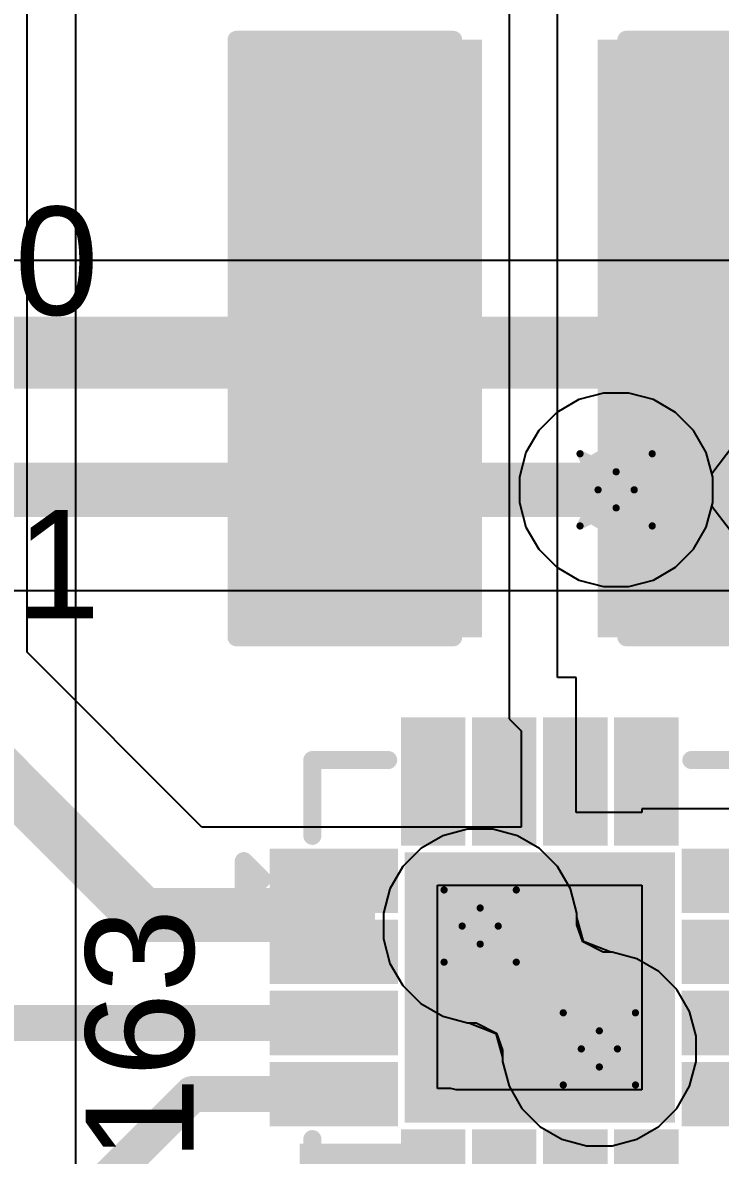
# Model space of a CAD drawing. Header units: inches. Extents: x -36 to 349, y -11 to 240.
# Drawn here: x 50.64 to 55.55, y 28.36 to 36.33 of the extents above; entities that cross this region are included whole.
import ezdxf

# ---------------------------------------------------------------- set-up
doc = ezdxf.new("R2010")
doc.units = ezdxf.units.IN
for name, color, linetype in [('Bottom Layer', 5, 'Continuous'), ('Drill Drawing', 1, 'Continuous'), ('Layer 1', 16, 'Continuous'), ('Layer 2', 76, 'Continuous'), ('Top Layer', 1, 'Continuous'), ('Top Overlay', 2, 'Continuous'), ('Top Paste', 8, 'Continuous'), ('Top Solder', 216, 'Continuous'), ('Via Holes', 16, 'Continuous')]:
    doc.layers.add(name, color=color, linetype=linetype)
doc.styles.add('Arial', font='', dxfattribs={"height": 0.2})
doc.styles.get('Arial').set_extended_font_data('Arial')

# ---------------------------------------------------------------- blocks, each defined once
blk = doc.blocks.new('16_QFN__3_3___161')
at = {"layer": 'Top Layer'}
for points in [[(-0.875, 1.8), (-0.625, 1.8), (-0.625, 1.1), (-0.875, 1.1)], [(-0.375, 1.8), (-0.125, 1.8), (-0.125, 1.1), (-0.375, 1.1)], [(0.125, 1.8), (0.375, 1.8), (0.375, 1.1), (0.125, 1.1)], [(0.625, 1.8), (0.875, 1.8), (0.875, 1.1), (0.625, 1.1)], [(-1.1, 0.875), (-1.1, 0.625), (-1.8, 0.625), (-1.8, 0.875)], [(-0.85, 0.85), (0.85, 0.85), (0.85, -0.85), (-0.85, -0.85)], [(1.8, 0.875), (1.8, 0.625), (1.1, 0.625), (1.1, 0.875)], [(-1.1, 0.375), (-1.1, 0.125), (-1.8, 0.125), (-1.8, 0.375)], [(1.8, 0.375), (1.8, 0.125), (1.1, 0.125), (1.1, 0.375)], [(-1.1, -0.125), (-1.1, -0.375), (-1.8, -0.375), (-1.8, -0.125)], [(1.8, -0.125), (1.8, -0.375), (1.1, -0.375), (1.1, -0.125)], [(-1.1, -0.625), (-1.1, -0.875), (-1.8, -0.875), (-1.8, -0.625)], [(1.8, -0.625), (1.8, -0.875), (1.1, -0.875), (1.1, -0.625)], [(-0.875, -1.1), (-0.625, -1.1), (-0.625, -1.8), (-0.875, -1.8)], [(-0.375, -1.1), (-0.125, -1.1), (-0.125, -1.8), (-0.375, -1.8)], [(0.125, -1.1), (0.375, -1.1), (0.375, -1.8), (0.125, -1.8)], [(0.625, -1.1), (0.875, -1.1), (0.875, -1.8), (0.625, -1.8)]]:
    blk.add_hatch(color=1, dxfattribs=at).paths.add_polyline_path(points)
at = {"layer": 'Top Paste'}
for points in [[(-0.875, 1.8), (-0.625, 1.8), (-0.625, 1.1), (-0.875, 1.1)], [(-0.375, 1.8), (-0.125, 1.8), (-0.125, 1.1), (-0.375, 1.1)], [(0.125, 1.8), (0.375, 1.8), (0.375, 1.1), (0.125, 1.1)], [(0.625, 1.8), (0.875, 1.8), (0.875, 1.1), (0.625, 1.1)], [(-1.1, 0.875), (-1.1, 0.625), (-1.8, 0.625), (-1.8, 0.875)], [(-0.85, 0.85), (0.85, 0.85), (0.85, -0.85), (-0.85, -0.85)], [(1.8, 0.875), (1.8, 0.625), (1.1, 0.625), (1.1, 0.875)], [(-1.1, 0.375), (-1.1, 0.125), (-1.8, 0.125), (-1.8, 0.375)], [(1.8, 0.375), (1.8, 0.125), (1.1, 0.125), (1.1, 0.375)], [(-1.1, -0.125), (-1.1, -0.375), (-1.8, -0.375), (-1.8, -0.125)], [(1.8, -0.125), (1.8, -0.375), (1.1, -0.375), (1.1, -0.125)], [(-1.1, -0.625), (-1.1, -0.875), (-1.8, -0.875), (-1.8, -0.625)], [(1.8, -0.625), (1.8, -0.875), (1.1, -0.875), (1.1, -0.625)], [(-0.875, -1.1), (-0.625, -1.1), (-0.625, -1.8), (-0.875, -1.8)], [(-0.375, -1.1), (-0.125, -1.1), (-0.125, -1.8), (-0.375, -1.8)], [(0.125, -1.1), (0.375, -1.1), (0.375, -1.8), (0.125, -1.8)], [(0.625, -1.1), (0.875, -1.1), (0.875, -1.8), (0.625, -1.8)]]:
    blk.add_hatch(color=8, dxfattribs=at).paths.add_polyline_path(points)
at = {"layer": 'Top Solder'}
for points in [[(-0.9766, 1.9016), (-0.5234, 1.9016), (-0.5234, 0.9984), (-0.9766, 0.9984)], [(-0.4766, 1.9016), (-0.0234, 1.9016), (-0.0234, 0.9984), (-0.4766, 0.9984)], [(0.0234, 1.9016), (0.4766, 1.9016), (0.4766, 0.9984), (0.0234, 0.9984)], [(0.5234, 1.9016), (0.9766, 1.9016), (0.9766, 0.9984), (0.5234, 0.9984)], [(-0.9984, 0.9766), (-0.9984, 0.5234), (-1.9016, 0.5234), (-1.9016, 0.9766)], [(1.9016, 0.9766), (1.9016, 0.5234), (0.9984, 0.5234), (0.9984, 0.9766)], [(-0.9516, 0.9516), (0.9516, 0.9516), (0.9516, -0.9516), (-0.9516, -0.9516)], [(-0.9984, 0.4766), (-0.9984, 0.0234), (-1.9016, 0.0234), (-1.9016, 0.4766)], [(1.9016, 0.4766), (1.9016, 0.0234), (0.9984, 0.0234), (0.9984, 0.4766)], [(-0.9984, -0.0234), (-0.9984, -0.4766), (-1.9016, -0.4766), (-1.9016, -0.0234)], [(1.9016, -0.0234), (1.9016, -0.4766), (0.9984, -0.4766), (0.9984, -0.0234)], [(-0.9984, -0.5234), (-0.9984, -0.9766), (-1.9016, -0.9766), (-1.9016, -0.5234)], [(1.9016, -0.5234), (1.9016, -0.9766), (0.9984, -0.9766), (0.9984, -0.5234)], [(-0.9766, -0.9984), (-0.5234, -0.9984), (-0.5234, -1.9016), (-0.9766, -1.9016)], [(-0.4766, -0.9984), (-0.0234, -0.9984), (-0.0234, -1.9016), (-0.4766, -1.9016)], [(0.0234, -0.9984), (0.4766, -0.9984), (0.4766, -1.9016), (0.0234, -1.9016)], [(0.5234, -0.9984), (0.9766, -0.9984), (0.9766, -1.9016), (0.5234, -1.9016)]]:
    blk.add_hatch(color=216, dxfattribs=at).paths.add_polyline_path(points)
at = {"layer": 'Top Overlay'}
for points in [[(-1.6002, 1.0668, 0.127, 0.127, 0), (-1.6002, 1.6002, 0.127, 0.127, 0)], [(-1.6002, 1.6002, 0.127, 0.127, 0), (-1.0668, 1.6002, 0.127, 0.127, 0)], [(1.0668, 1.6002, 0.127, 0.127, 0), (1.6002, 1.6002, 0.127, 0.127, 0)], [(1.6002, 1.0668, 0.127, 0.127, 0), (1.6002, 1.6002, 0.127, 0.127, 0)], [(-2.0828, 0.889, 0.127, 0.127, 0), (-1.9558, 0.762, 0.127, 0.127, 0)], [(-2.0828, 0.635, 0.127, 0.127, 0), (-2.0828, 0.889, 0.127, 0.127, 0)], [(-2.0828, 0.635, 0.127, 0.127, 0), (-1.9558, 0.762, 0.127, 0.127, 0)], [(-1.6002, -1.6002, 0.127, 0.127, 0), (-1.6002, -1.0668, 0.127, 0.127, 0)], [(1.6002, -1.6002, 0.127, 0.127, 0), (1.6002, -1.0668, 0.127, 0.127, 0)], [(-1.6002, -1.6002, 0.127, 0.127, 0), (-1.0668, -1.6002, 0.127, 0.127, 0)], [(1.0668, -1.6002, 0.127, 0.127, 0), (1.6002, -1.6002, 0.127, 0.127, 0)]]:
    blk.add_lwpolyline(points, format="xyseb", dxfattribs=at)
for points in [[(-1.6319, 1.6002, 0.0635, 0.0635, 1), (-1.5684, 1.6002, 0.0635, 0.0635, 1)], [(-1.6319, 1.6002, 0.0635, 0.0635, 1), (-1.5684, 1.6002, 0.0635, 0.0635, 1)], [(-1.0985, 1.6002, 0.0635, 0.0635, 1), (-1.035, 1.6002, 0.0635, 0.0635, 1)], [(1.0351, 1.6002, 0.0635, 0.0635, 1), (1.0986, 1.6002, 0.0635, 0.0635, 1)], [(1.5685, 1.6002, 0.0635, 0.0635, 1), (1.632, 1.6002, 0.0635, 0.0635, 1)], [(1.5685, 1.6002, 0.0635, 0.0635, 1), (1.632, 1.6002, 0.0635, 0.0635, 1)], [(-1.6319, 1.0668, 0.0635, 0.0635, 1), (-1.5684, 1.0668, 0.0635, 0.0635, 1)], [(1.5685, 1.0668, 0.0635, 0.0635, 1), (1.632, 1.0668, 0.0635, 0.0635, 1)], [(-2.1145, 0.889, 0.0635, 0.0635, 1), (-2.051, 0.889, 0.0635, 0.0635, 1)], [(-2.1145, 0.889, 0.0635, 0.0635, 1), (-2.051, 0.889, 0.0635, 0.0635, 1)], [(-1.9875, 0.762, 0.0635, 0.0635, 1), (-1.924, 0.762, 0.0635, 0.0635, 1)], [(-1.9875, 0.762, 0.0635, 0.0635, 1), (-1.924, 0.762, 0.0635, 0.0635, 1)], [(-2.1145, 0.635, 0.0635, 0.0635, 1), (-2.051, 0.635, 0.0635, 0.0635, 1)], [(-2.1145, 0.635, 0.0635, 0.0635, 1), (-2.051, 0.635, 0.0635, 0.0635, 1)], [(-1.6319, -1.0668, 0.0635, 0.0635, 1), (-1.5684, -1.0668, 0.0635, 0.0635, 1)], [(1.5685, -1.0668, 0.0635, 0.0635, 1), (1.632, -1.0668, 0.0635, 0.0635, 1)], [(-1.6319, -1.6002, 0.0635, 0.0635, 1), (-1.5684, -1.6002, 0.0635, 0.0635, 1)], [(-1.6319, -1.6002, 0.0635, 0.0635, 1), (-1.5684, -1.6002, 0.0635, 0.0635, 1)], [(-1.0985, -1.6002, 0.0635, 0.0635, 1), (-1.035, -1.6002, 0.0635, 0.0635, 1)], [(1.0351, -1.6002, 0.0635, 0.0635, 1), (1.0986, -1.6002, 0.0635, 0.0635, 1)], [(1.5685, -1.6002, 0.0635, 0.0635, 1), (1.632, -1.6002, 0.0635, 0.0635, 1)], [(1.5685, -1.6002, 0.0635, 0.0635, 1), (1.632, -1.6002, 0.0635, 0.0635, 1)]]:
    blk.add_lwpolyline(points, format="xyseb", close=True, dxfattribs=at)
blk = doc.blocks.new('C___1206_418')
at = {"layer": 'Top Layer'}
for points in [[(-2.032, 0.889), (-0.508, 0.889), (-0.508, -0.889), (-2.032, -0.889)], [(0.508, 0.889), (2.032, 0.889), (2.032, -0.889), (0.508, -0.889)]]:
    blk.add_hatch(color=1, dxfattribs=at).paths.add_polyline_path(points)
at = {"layer": 'Top Paste'}
for points in [[(-2.032, 0.889), (-0.508, 0.889), (-0.508, -0.889), (-2.032, -0.889)], [(0.508, 0.889), (2.032, 0.889), (2.032, -0.889), (0.508, -0.889)]]:
    blk.add_hatch(color=8, dxfattribs=at).paths.add_polyline_path(points)
at = {"layer": 'Top Solder'}
for points in [[(-2.1336, 0.9906), (-0.4064, 0.9906), (-0.4064, -0.9906), (-2.1336, -0.9906)], [(0.4064, 0.9906), (2.1336, 0.9906), (2.1336, -0.9906), (0.4064, -0.9906)]]:
    blk.add_hatch(color=216, dxfattribs=at).paths.add_polyline_path(points)
at = {"layer": 'Top Overlay'}
for points in [[(-2.1336, -0.9906, 0.127, 0.127, 0), (-2.1336, 0.9906, 0.127, 0.127, 0)], [(-2.1336, 0.9906, 0.127, 0.127, 0), (-0.6096, 0.9906, 0.127, 0.127, 0)], [(0.6096, 0.9906, 0.127, 0.127, 0), (2.1336, 0.9906, 0.127, 0.127, 0)], [(2.1336, -0.9906, 0.127, 0.127, 0), (2.1336, 0.9906, 0.127, 0.127, 0)], [(-2.1336, -0.9906, 0.127, 0.127, 0), (-0.6096, -0.9906, 0.127, 0.127, 0)], [(0.6096, -0.9906, 0.127, 0.127, 0), (2.1336, -0.9906, 0.127, 0.127, 0)]]:
    blk.add_lwpolyline(points, format="xyseb", dxfattribs=at)
for points in [[(-2.1653, 0.9906, 0.0635, 0.0635, 1), (-2.1018, 0.9906, 0.0635, 0.0635, 1)], [(-2.1653, 0.9906, 0.0635, 0.0635, 1), (-2.1018, 0.9906, 0.0635, 0.0635, 1)], [(-0.6413, 0.9906, 0.0635, 0.0635, 1), (-0.5778, 0.9906, 0.0635, 0.0635, 1)], [(0.5779, 0.9906, 0.0635, 0.0635, 1), (0.6414, 0.9906, 0.0635, 0.0635, 1)], [(2.1019, 0.9906, 0.0635, 0.0635, 1), (2.1654, 0.9906, 0.0635, 0.0635, 1)], [(2.1019, 0.9906, 0.0635, 0.0635, 1), (2.1654, 0.9906, 0.0635, 0.0635, 1)], [(-2.1653, -0.9906, 0.0635, 0.0635, 1), (-2.1018, -0.9906, 0.0635, 0.0635, 1)], [(-2.1653, -0.9906, 0.0635, 0.0635, 1), (-2.1018, -0.9906, 0.0635, 0.0635, 1)], [(-0.6413, -0.9906, 0.0635, 0.0635, 1), (-0.5778, -0.9906, 0.0635, 0.0635, 1)], [(0.5779, -0.9906, 0.0635, 0.0635, 1), (0.6414, -0.9906, 0.0635, 0.0635, 1)], [(2.1019, -0.9906, 0.0635, 0.0635, 1), (2.1654, -0.9906, 0.0635, 0.0635, 1)], [(2.1019, -0.9906, 0.0635, 0.0635, 1), (2.1654, -0.9906, 0.0635, 0.0635, 1)]]:
    blk.add_lwpolyline(points, format="xyseb", close=True, dxfattribs=at)
blk = doc.blocks.new('C___1206_419')
at = {"layer": 'Top Layer'}
for points in [[(-2.032, 0.889), (-0.508, 0.889), (-0.508, -0.889), (-2.032, -0.889)], [(0.508, 0.889), (2.032, 0.889), (2.032, -0.889), (0.508, -0.889)]]:
    blk.add_hatch(color=1, dxfattribs=at).paths.add_polyline_path(points)
at = {"layer": 'Top Paste'}
for points in [[(-2.032, 0.889), (-0.508, 0.889), (-0.508, -0.889), (-2.032, -0.889)], [(0.508, 0.889), (2.032, 0.889), (2.032, -0.889), (0.508, -0.889)]]:
    blk.add_hatch(color=8, dxfattribs=at).paths.add_polyline_path(points)
at = {"layer": 'Top Solder'}
for points in [[(-2.1336, 0.9906), (-0.4064, 0.9906), (-0.4064, -0.9906), (-2.1336, -0.9906)], [(0.4064, 0.9906), (2.1336, 0.9906), (2.1336, -0.9906), (0.4064, -0.9906)]]:
    blk.add_hatch(color=216, dxfattribs=at).paths.add_polyline_path(points)
at = {"layer": 'Top Overlay'}
for points in [[(-2.1336, -0.9906, 0.127, 0.127, 0), (-2.1336, 0.9906, 0.127, 0.127, 0)], [(-2.1336, 0.9906, 0.127, 0.127, 0), (-0.6096, 0.9906, 0.127, 0.127, 0)], [(0.6096, 0.9906, 0.127, 0.127, 0), (2.1336, 0.9906, 0.127, 0.127, 0)], [(2.1336, -0.9906, 0.127, 0.127, 0), (2.1336, 0.9906, 0.127, 0.127, 0)], [(-2.1336, -0.9906, 0.127, 0.127, 0), (-0.6096, -0.9906, 0.127, 0.127, 0)], [(0.6096, -0.9906, 0.127, 0.127, 0), (2.1336, -0.9906, 0.127, 0.127, 0)]]:
    blk.add_lwpolyline(points, format="xyseb", dxfattribs=at)
for points in [[(-2.1653, 0.9906, 0.0635, 0.0635, 1), (-2.1018, 0.9906, 0.0635, 0.0635, 1)], [(-2.1653, 0.9906, 0.0635, 0.0635, 1), (-2.1018, 0.9906, 0.0635, 0.0635, 1)], [(-0.6413, 0.9906, 0.0635, 0.0635, 1), (-0.5778, 0.9906, 0.0635, 0.0635, 1)], [(0.5779, 0.9906, 0.0635, 0.0635, 1), (0.6414, 0.9906, 0.0635, 0.0635, 1)], [(2.1019, 0.9906, 0.0635, 0.0635, 1), (2.1654, 0.9906, 0.0635, 0.0635, 1)], [(2.1019, 0.9906, 0.0635, 0.0635, 1), (2.1654, 0.9906, 0.0635, 0.0635, 1)], [(-2.1653, -0.9906, 0.0635, 0.0635, 1), (-2.1018, -0.9906, 0.0635, 0.0635, 1)], [(-2.1653, -0.9906, 0.0635, 0.0635, 1), (-2.1018, -0.9906, 0.0635, 0.0635, 1)], [(-0.6413, -0.9906, 0.0635, 0.0635, 1), (-0.5778, -0.9906, 0.0635, 0.0635, 1)], [(0.5779, -0.9906, 0.0635, 0.0635, 1), (0.6414, -0.9906, 0.0635, 0.0635, 1)], [(2.1019, -0.9906, 0.0635, 0.0635, 1), (2.1654, -0.9906, 0.0635, 0.0635, 1)], [(2.1019, -0.9906, 0.0635, 0.0635, 1), (2.1654, -0.9906, 0.0635, 0.0635, 1)]]:
    blk.add_lwpolyline(points, format="xyseb", close=True, dxfattribs=at)

msp = doc.modelspace()

# ---------------------------------------------------------------- hatches: boundary and pattern name
at = {"layer": 'Bottom Layer'}
h = msp.add_hatch(color=5, dxfattribs=at)
edge = h.paths.add_edge_path()
edge.add_arc((54.8132, 33.0418), 0.3, 0, 360)
h = msp.add_hatch(color=5, dxfattribs=at)
edge = h.paths.add_edge_path()
edge.add_arc((53.8566, 29.9727), 0.3, 0, 360)
h = msp.add_hatch(color=5, dxfattribs=at)
edge = h.paths.add_edge_path()
edge.add_arc((54.6952, 29.1084), 0.3, 0, 360)
at = {"layer": 'Layer 1'}
h = msp.add_hatch(color=16, dxfattribs=at)
edge = h.paths.add_edge_path()
edge.add_arc((54.8132, 33.0418), 0.3, 0, 360)
h = msp.add_hatch(color=16, dxfattribs=at)
edge = h.paths.add_edge_path()
edge.add_arc((53.8566, 29.9727), 0.3, 0, 360)
h = msp.add_hatch(color=16, dxfattribs=at)
edge = h.paths.add_edge_path()
edge.add_arc((54.6952, 29.1084), 0.3, 0, 360)
at = {"layer": 'Layer 2'}
h = msp.add_hatch(color=76, dxfattribs=at)
edge = h.paths.add_edge_path()
edge.add_arc((54.8132, 33.0418), 0.3, 0, 360)
h = msp.add_hatch(color=76, dxfattribs=at)
edge = h.paths.add_edge_path()
edge.add_arc((53.8566, 29.9727), 0.3, 0, 360)
h = msp.add_hatch(color=76, dxfattribs=at)
edge = h.paths.add_edge_path()
edge.add_arc((54.6952, 29.1084), 0.3, 0, 360)
at = {"layer": 'Top Layer'}
h = msp.add_hatch(color=1, dxfattribs=at)
edge = h.paths.add_edge_path()
edge.add_arc((54.8132, 33.0418), 0.3, 0, 360)
for points in [[(52.4759, 29.7375), (53.1174, 29.7375), (53.1174, 30.2906), (52.4759, 30.2906)], [(52.5866, 27.6777), (53.6509, 27.6777), (53.6509, 28.4406), (52.5866, 28.4406)]]:
    msp.add_hatch(color=1, dxfattribs=at).paths.add_polyline_path(points)
h = msp.add_hatch(color=1, dxfattribs=at)
edge = h.paths.add_edge_path()
edge.add_arc((53.8566, 29.9727), 0.3, 0, 360)
h = msp.add_hatch(color=1, dxfattribs=at)
edge = h.paths.add_edge_path()
edge.add_arc((54.6952, 29.1084), 0.3, 0, 360)
at = {"layer": 'Via Holes'}
h = msp.add_hatch(color=7, dxfattribs=at)
edge = h.paths.add_edge_path()
edge.add_arc((54.8132, 33.0418), 0.15, 0, 360)
h = msp.add_hatch(color=7, dxfattribs=at)
edge = h.paths.add_edge_path()
edge.add_arc((53.8566, 29.9727), 0.15, 0, 360)
h = msp.add_hatch(color=7, dxfattribs=at)
edge = h.paths.add_edge_path()
edge.add_arc((54.6952, 29.1084), 0.15, 0, 360)

# ---------------------------------------------------------------- linework, layer by layer
at = {"layer": 'Bottom Layer'}
for p, q in [((59.7551, 34.6546), (49.2888, 34.6546)), ((55.4875, 33.1567), (55.642, 33.3597)), ((55.4942, 33.1315), (55.4875, 33.1567)), ((55.4942, 32.9522), (55.4942, 33.1315)), ((55.4871, 32.9257), (55.4942, 32.9522)), ((55.641, 32.7227), (55.4871, 32.9257)), ((46.3466, 32.3342), (113.5978, 32.3342)), ((53.5937, 30.6073), (53.4384, 30.5177)), ((53.7669, 30.6537), (53.5937, 30.6073)), ((53.9462, 30.6537), (53.7669, 30.6537)), ((54.1194, 30.6073), (53.9462, 30.6537)), ((54.2747, 30.5177), (54.1194, 30.6073)), ((53.4384, 30.5177), (53.3116, 30.3909)), ((54.4015, 30.3909), (54.2747, 30.5177)), ((53.3116, 30.3909), (53.222, 30.2356)), ((54.4912, 30.2356), (54.4015, 30.3909)), ((53.222, 30.2356), (53.1756, 30.0624)), ((54.5376, 30.0624), (54.4912, 30.2356)), ((53.1756, 30.0624), (53.1756, 29.8831)), ((54.5376, 29.9813), (54.5376, 30.0624)), ((54.58, 29.8616), (54.5376, 29.9813)), ((53.1756, 29.8831), (53.222, 29.7099)), ((54.7226, 29.7894), (54.58, 29.8616)), ((54.7849, 29.7894), (54.7226, 29.7894)), ((54.9581, 29.743), (54.7849, 29.7894)), ((55.1133, 29.6533), (54.9581, 29.743)), ((53.222, 29.7099), (53.3116, 29.5546)), ((55.2401, 29.5265), (55.1133, 29.6533)), ((53.3116, 29.5546), (53.4384, 29.4278)), ((55.3298, 29.3713), (55.2401, 29.5265)), ((53.4384, 29.4278), (53.5937, 29.3381)), ((53.5937, 29.3381), (53.7669, 29.2917)), ((55.3762, 29.1981), (55.3298, 29.3713)), ((53.7669, 29.2917), (53.8291, 29.2917)), ((53.8291, 29.2917), (53.9718, 29.2195)), ((53.9718, 29.2195), (54.0142, 29.0998)), ((55.3762, 29.0187), (55.3762, 29.1981)), ((54.0142, 29.0998), (54.0142, 29.0187)), ((54.0142, 29.0187), (54.0606, 28.8455)), ((55.3298, 28.8455), (55.3762, 29.0187)), ((54.0606, 28.8455), (54.1503, 28.6903)), ((55.2401, 28.6903), (55.3298, 28.8455)), ((54.1503, 28.6903), (54.2771, 28.5635)), ((55.1133, 28.5635), (55.2401, 28.6903)), ((54.2771, 28.5635), (54.4323, 28.4738)), ((54.9581, 28.4738), (55.1133, 28.5635)), ((54.4323, 28.4738), (54.6055, 28.4274)), ((54.7849, 28.4274), (54.9581, 28.4738)), ((54.6055, 28.4274), (54.7849, 28.4274))]:
    msp.add_line(p, q, dxfattribs=at)
for points in [[(47.1616, 34.0071, 0.508, 0.508, 0), (60.0233, 34.0071, 0.508, 0.508, 0)], [(49.8252, 33.0418, 0.381, 0.381, 0), (54.8132, 33.0418, 0.381, 0.381, 0)]]:
    msp.add_lwpolyline(points, format="xyseb", dxfattribs=at)
msp.add_lwpolyline([(54.718, 33.0418, 0.1905, 0.1905, 1), (54.9085, 33.0418, 0.1905, 0.1905, 1)], format="xyseb", close=True, dxfattribs=at)
at = {"layer": 'Drill Drawing'}
for points in [[(54.5592, 33.2958, 0.0508, 0.0508, 0), (54.8132, 33.1688, 0.0508, 0.0508, 0)], [(54.5592, 33.2958, 0.0508, 0.0508, 0), (54.6862, 33.0418, 0.0508, 0.0508, 0)], [(54.8132, 33.1688, 0.0508, 0.0508, 0), (55.0672, 33.2958, 0.0508, 0.0508, 0)], [(54.9402, 33.0418, 0.0508, 0.0508, 0), (55.0672, 33.2958, 0.0508, 0.0508, 0)], [(54.5592, 32.7878, 0.0508, 0.0508, 0), (54.6862, 33.0418, 0.0508, 0.0508, 0)], [(54.9402, 33.0418, 0.0508, 0.0508, 0), (55.0672, 32.7878, 0.0508, 0.0508, 0)], [(54.5592, 32.7878, 0.0508, 0.0508, 0), (54.8132, 32.9148, 0.0508, 0.0508, 0)], [(54.8132, 32.9148, 0.0508, 0.0508, 0), (55.0672, 32.7878, 0.0508, 0.0508, 0)], [(53.6026, 30.2267, 0.0508, 0.0508, 0), (53.8566, 30.0997, 0.0508, 0.0508, 0)], [(53.6026, 30.2267, 0.0508, 0.0508, 0), (53.7296, 29.9727, 0.0508, 0.0508, 0)], [(53.8566, 30.0997, 0.0508, 0.0508, 0), (54.1106, 30.2267, 0.0508, 0.0508, 0)], [(53.9836, 29.9727, 0.0508, 0.0508, 0), (54.1106, 30.2267, 0.0508, 0.0508, 0)], [(53.6026, 29.7187, 0.0508, 0.0508, 0), (53.7296, 29.9727, 0.0508, 0.0508, 0)], [(53.9836, 29.9727, 0.0508, 0.0508, 0), (54.1106, 29.7187, 0.0508, 0.0508, 0)], [(53.6026, 29.7187, 0.0508, 0.0508, 0), (53.8566, 29.8457, 0.0508, 0.0508, 0)], [(53.8566, 29.8457, 0.0508, 0.0508, 0), (54.1106, 29.7187, 0.0508, 0.0508, 0)], [(54.4412, 29.3624, 0.0508, 0.0508, 0), (54.6952, 29.2354, 0.0508, 0.0508, 0)], [(54.4412, 29.3624, 0.0508, 0.0508, 0), (54.5682, 29.1084, 0.0508, 0.0508, 0)], [(54.6952, 29.2354, 0.0508, 0.0508, 0), (54.9492, 29.3624, 0.0508, 0.0508, 0)], [(54.8222, 29.1084, 0.0508, 0.0508, 0), (54.9492, 29.3624, 0.0508, 0.0508, 0)], [(54.4412, 28.8544, 0.0508, 0.0508, 0), (54.5682, 29.1084, 0.0508, 0.0508, 0)], [(54.8222, 29.1084, 0.0508, 0.0508, 0), (54.9492, 28.8544, 0.0508, 0.0508, 0)], [(54.4412, 28.8544, 0.0508, 0.0508, 0), (54.6952, 28.9814, 0.0508, 0.0508, 0)], [(54.6952, 28.9814, 0.0508, 0.0508, 0), (54.9492, 28.8544, 0.0508, 0.0508, 0)]]:
    msp.add_lwpolyline(points, format="xyseb", dxfattribs=at)
for points in [[(54.5465, 33.2958, 0.0254, 0.0254, 1), (54.5719, 33.2958, 0.0254, 0.0254, 1)], [(54.5465, 33.2958, 0.0254, 0.0254, 1), (54.5719, 33.2958, 0.0254, 0.0254, 1)], [(55.0545, 33.2958, 0.0254, 0.0254, 1), (55.0799, 33.2958, 0.0254, 0.0254, 1)], [(55.0545, 33.2958, 0.0254, 0.0254, 1), (55.0799, 33.2958, 0.0254, 0.0254, 1)], [(54.8005, 33.1688, 0.0254, 0.0254, 1), (54.8259, 33.1688, 0.0254, 0.0254, 1)], [(54.8005, 33.1688, 0.0254, 0.0254, 1), (54.8259, 33.1688, 0.0254, 0.0254, 1)], [(54.6735, 33.0418, 0.0254, 0.0254, 1), (54.6989, 33.0418, 0.0254, 0.0254, 1)], [(54.6735, 33.0418, 0.0254, 0.0254, 1), (54.6989, 33.0418, 0.0254, 0.0254, 1)], [(54.9275, 33.0418, 0.0254, 0.0254, 1), (54.9529, 33.0418, 0.0254, 0.0254, 1)], [(54.9275, 33.0418, 0.0254, 0.0254, 1), (54.9529, 33.0418, 0.0254, 0.0254, 1)], [(54.8005, 32.9148, 0.0254, 0.0254, 1), (54.8259, 32.9148, 0.0254, 0.0254, 1)], [(54.8005, 32.9148, 0.0254, 0.0254, 1), (54.8259, 32.9148, 0.0254, 0.0254, 1)], [(54.5465, 32.7878, 0.0254, 0.0254, 1), (54.5719, 32.7878, 0.0254, 0.0254, 1)], [(54.5465, 32.7878, 0.0254, 0.0254, 1), (54.5719, 32.7878, 0.0254, 0.0254, 1)], [(55.0545, 32.7878, 0.0254, 0.0254, 1), (55.0799, 32.7878, 0.0254, 0.0254, 1)], [(55.0545, 32.7878, 0.0254, 0.0254, 1), (55.0799, 32.7878, 0.0254, 0.0254, 1)], [(53.5899, 30.2267, 0.0254, 0.0254, 1), (53.6153, 30.2267, 0.0254, 0.0254, 1)], [(53.5899, 30.2267, 0.0254, 0.0254, 1), (53.6153, 30.2267, 0.0254, 0.0254, 1)], [(54.0979, 30.2267, 0.0254, 0.0254, 1), (54.1233, 30.2267, 0.0254, 0.0254, 1)], [(54.0979, 30.2267, 0.0254, 0.0254, 1), (54.1233, 30.2267, 0.0254, 0.0254, 1)], [(53.8439, 30.0997, 0.0254, 0.0254, 1), (53.8693, 30.0997, 0.0254, 0.0254, 1)], [(53.8439, 30.0997, 0.0254, 0.0254, 1), (53.8693, 30.0997, 0.0254, 0.0254, 1)], [(53.7169, 29.9727, 0.0254, 0.0254, 1), (53.7423, 29.9727, 0.0254, 0.0254, 1)], [(53.7169, 29.9727, 0.0254, 0.0254, 1), (53.7423, 29.9727, 0.0254, 0.0254, 1)], [(53.9709, 29.9727, 0.0254, 0.0254, 1), (53.9963, 29.9727, 0.0254, 0.0254, 1)], [(53.9709, 29.9727, 0.0254, 0.0254, 1), (53.9963, 29.9727, 0.0254, 0.0254, 1)], [(53.8439, 29.8457, 0.0254, 0.0254, 1), (53.8693, 29.8457, 0.0254, 0.0254, 1)], [(53.8439, 29.8457, 0.0254, 0.0254, 1), (53.8693, 29.8457, 0.0254, 0.0254, 1)], [(53.5899, 29.7187, 0.0254, 0.0254, 1), (53.6153, 29.7187, 0.0254, 0.0254, 1)], [(53.5899, 29.7187, 0.0254, 0.0254, 1), (53.6153, 29.7187, 0.0254, 0.0254, 1)], [(54.0979, 29.7187, 0.0254, 0.0254, 1), (54.1233, 29.7187, 0.0254, 0.0254, 1)], [(54.0979, 29.7187, 0.0254, 0.0254, 1), (54.1233, 29.7187, 0.0254, 0.0254, 1)], [(54.4285, 29.3624, 0.0254, 0.0254, 1), (54.4539, 29.3624, 0.0254, 0.0254, 1)], [(54.4285, 29.3624, 0.0254, 0.0254, 1), (54.4539, 29.3624, 0.0254, 0.0254, 1)], [(54.9365, 29.3624, 0.0254, 0.0254, 1), (54.9619, 29.3624, 0.0254, 0.0254, 1)], [(54.9365, 29.3624, 0.0254, 0.0254, 1), (54.9619, 29.3624, 0.0254, 0.0254, 1)], [(54.6825, 29.2354, 0.0254, 0.0254, 1), (54.7079, 29.2354, 0.0254, 0.0254, 1)], [(54.6825, 29.2354, 0.0254, 0.0254, 1), (54.7079, 29.2354, 0.0254, 0.0254, 1)], [(54.5555, 29.1084, 0.0254, 0.0254, 1), (54.5809, 29.1084, 0.0254, 0.0254, 1)], [(54.5555, 29.1084, 0.0254, 0.0254, 1), (54.5809, 29.1084, 0.0254, 0.0254, 1)], [(54.8095, 29.1084, 0.0254, 0.0254, 1), (54.8349, 29.1084, 0.0254, 0.0254, 1)], [(54.8095, 29.1084, 0.0254, 0.0254, 1), (54.8349, 29.1084, 0.0254, 0.0254, 1)], [(54.6825, 28.9814, 0.0254, 0.0254, 1), (54.7079, 28.9814, 0.0254, 0.0254, 1)], [(54.6825, 28.9814, 0.0254, 0.0254, 1), (54.7079, 28.9814, 0.0254, 0.0254, 1)], [(54.4285, 28.8544, 0.0254, 0.0254, 1), (54.4539, 28.8544, 0.0254, 0.0254, 1)], [(54.4285, 28.8544, 0.0254, 0.0254, 1), (54.4539, 28.8544, 0.0254, 0.0254, 1)], [(54.9365, 28.8544, 0.0254, 0.0254, 1), (54.9619, 28.8544, 0.0254, 0.0254, 1)], [(54.9365, 28.8544, 0.0254, 0.0254, 1), (54.9619, 28.8544, 0.0254, 0.0254, 1)]]:
    msp.add_lwpolyline(points, format="xyseb", close=True, dxfattribs=at)
at = {"layer": 'Layer 1'}
for p, q in [((54.7236, 33.7228), (54.5504, 33.6764)), ((54.9029, 33.7228), (54.7236, 33.7228)), ((55.0761, 33.6764), (54.9029, 33.7228)), ((54.5504, 33.6764), (54.3951, 33.5868)), ((55.2314, 33.5868), (55.0761, 33.6764)), ((54.3951, 33.5868), (54.2683, 33.46)), ((55.3582, 33.46), (55.2314, 33.5868)), ((54.2683, 33.46), (54.1786, 33.3047)), ((55.4478, 33.3047), (55.3582, 33.46)), ((54.1786, 33.3047), (54.1322, 33.1315)), ((55.4942, 33.1315), (55.4478, 33.3047)), ((54.1322, 33.1315), (54.1322, 32.9522)), ((55.4942, 32.9522), (55.4942, 33.1315)), ((54.1322, 32.9522), (54.1786, 32.779)), ((55.4478, 32.779), (55.4942, 32.9522)), ((54.1786, 32.779), (54.2683, 32.6237)), ((55.3582, 32.6237), (55.4478, 32.779)), ((54.2683, 32.6237), (54.3951, 32.4969)), ((55.2314, 32.4969), (55.3582, 32.6237)), ((54.3951, 32.4969), (54.5504, 32.4072)), ((55.0761, 32.4072), (55.2314, 32.4969)), ((54.5504, 32.4072), (54.7236, 32.3608)), ((54.7236, 32.3608), (54.9029, 32.3608)), ((54.9029, 32.3608), (55.0761, 32.4072))]:
    msp.add_line(p, q, dxfattribs=at)
at = {"layer": 'Layer 2'}
for p, q in [((51.0122, 19.0246), (51.0122, 36.8186)), ((54.7236, 33.7228), (54.5504, 33.6764)), ((54.9029, 33.7228), (54.7236, 33.7228)), ((55.0761, 33.6764), (54.9029, 33.7228)), ((54.5504, 33.6764), (54.3951, 33.5868)), ((55.2314, 33.5868), (55.0761, 33.6764)), ((54.3951, 33.5868), (54.2683, 33.46)), ((55.3582, 33.46), (55.2314, 33.5868)), ((54.2683, 33.46), (54.1786, 33.3047)), ((55.4478, 33.3047), (55.3582, 33.46)), ((54.1786, 33.3047), (54.1322, 33.1315)), ((55.4942, 33.1315), (55.4478, 33.3047)), ((54.1322, 33.1315), (54.1322, 32.9522)), ((55.4942, 32.9522), (55.4942, 33.1315)), ((54.1322, 32.9522), (54.1786, 32.779)), ((55.4478, 32.779), (55.4942, 32.9522)), ((54.1786, 32.779), (54.2683, 32.6237)), ((55.3582, 32.6237), (55.4478, 32.779)), ((54.2683, 32.6237), (54.3951, 32.4969)), ((55.2314, 32.4969), (55.3582, 32.6237)), ((54.3951, 32.4969), (54.5504, 32.4072)), ((55.0761, 32.4072), (55.2314, 32.4969)), ((54.5504, 32.4072), (54.7236, 32.3608)), ((54.7236, 32.3608), (54.9029, 32.3608)), ((54.9029, 32.3608), (55.0761, 32.4072)), ((53.5937, 30.6073), (53.4384, 30.5177)), ((53.7669, 30.6537), (53.5937, 30.6073)), ((53.9462, 30.6537), (53.7669, 30.6537)), ((54.1194, 30.6073), (53.9462, 30.6537)), ((54.2747, 30.5177), (54.1194, 30.6073)), ((53.4384, 30.5177), (53.3116, 30.3909)), ((54.4015, 30.3909), (54.2747, 30.5177)), ((53.3116, 30.3909), (53.222, 30.2356)), ((54.4912, 30.2356), (54.4015, 30.3909)), ((53.222, 30.2356), (53.1756, 30.0624)), ((54.5376, 30.0624), (54.4912, 30.2356)), ((53.1756, 30.0624), (53.1756, 29.8831)), ((54.5376, 30.0342), (54.5376, 30.0624)), ((54.5847, 29.8645), (54.5376, 30.0342)), ((53.1756, 29.8831), (53.222, 29.7099)), ((54.7754, 29.7894), (54.5847, 29.8645)), ((54.7849, 29.7894), (54.7754, 29.7894)), ((54.9581, 29.743), (54.7849, 29.7894)), ((55.1133, 29.6533), (54.9581, 29.743)), ((53.222, 29.7099), (53.3116, 29.5546)), ((55.2401, 29.5265), (55.1133, 29.6533)), ((53.3116, 29.5546), (53.4384, 29.4278)), ((55.3298, 29.3713), (55.2401, 29.5265)), ((53.4384, 29.4278), (53.5937, 29.3381)), ((53.5937, 29.3381), (53.7669, 29.2917)), ((55.3762, 29.1981), (55.3298, 29.3713)), ((53.7669, 29.2917), (53.7763, 29.2917)), ((53.7763, 29.2917), (53.9671, 29.2166)), ((53.9671, 29.2166), (54.0142, 29.047)), ((55.3762, 29.0187), (55.3762, 29.1981)), ((54.0142, 29.047), (54.0142, 29.0187)), ((54.0142, 29.0187), (54.0606, 28.8455)), ((55.3298, 28.8455), (55.3762, 29.0187)), ((54.0606, 28.8455), (54.1503, 28.6903)), ((55.2401, 28.6903), (55.3298, 28.8455)), ((54.1503, 28.6903), (54.2771, 28.5635)), ((55.1133, 28.5635), (55.2401, 28.6903)), ((54.2771, 28.5635), (54.4323, 28.4738)), ((54.9581, 28.4738), (55.1133, 28.5635)), ((54.4323, 28.4738), (54.6055, 28.4274)), ((54.7849, 28.4274), (54.9581, 28.4738)), ((54.6055, 28.4274), (54.7849, 28.4274))]:
    msp.add_line(p, q, dxfattribs=at)
at = {"layer": 'Top Layer'}
for p, q in [((50.6691, 31.899), (50.6691, 43.1156)), ((54.0602, 43.1156), (54.0602, 31.4313)), ((54.4009, 31.7216), (54.4009, 42.8108)), ((51.8985, 30.6696), (50.6691, 31.899)), ((50.6691, 31.899), (50.6691, 31.899)), ((54.5319, 31.7216), (54.4009, 31.7216)), ((54.5319, 30.7716), (54.5319, 31.7216)), ((54.0602, 31.4313), (54.1459, 31.3456)), ((54.1459, 31.3456), (54.1459, 30.6696)), ((54.9949, 30.7716), (54.5319, 30.7716)), ((56.2991, 30.7966), (54.9949, 30.7966)), ((54.9949, 30.7966), (54.9949, 30.7716)), ((54.1459, 30.6696), (51.8985, 30.6696)), ((53.5569, 29.7846), (53.5569, 30.2596)), ((53.5569, 30.2596), (54.9949, 30.2596)), ((54.9949, 30.2596), (54.9949, 29.7846)), ((53.5569, 29.2846), (53.5569, 29.7846)), ((54.9949, 29.7846), (54.9949, 29.2846)), ((53.5569, 28.829), (53.5569, 29.2846)), ((54.9949, 29.2846), (54.9949, 28.8216)), ((53.6509, 28.829), (53.5569, 28.829)), ((53.6885, 28.8216), (53.6509, 28.829)), ((54.9949, 28.8216), (53.6885, 28.8216))]:
    msp.add_line(p, q, dxfattribs=at)
for points in [[(49.8252, 31.7071, 0.381, 0.381, 0), (51.4818, 30.0505, 0.381, 0.381, 0)], [(51.4818, 30.0505, 0.381, 0.381, 0), (52.6664, 30.0505, 0.381, 0.381, 0)], [(52.6664, 30.0505, 0.381, 0.381, 0), (52.6775, 30.0395, 0.381, 0.381, 0)], [(52.6775, 29.939, 0.381, 0.381, 0), (52.6775, 30.0395, 0.381, 0.381, 0)], [(50.2841, 29.2906, 0.254, 0.254, 0), (52.8259, 29.2906, 0.254, 0.254, 0)], [(50.2841, 29.2906, 0.254, 0.254, 0), (52.8259, 29.2906, 0.254, 0.254, 0)], [(51.1847, 28.1455, 0.254, 0.254, 0), (51.8297, 28.7905, 0.254, 0.254, 0)], [(51.8297, 28.7905, 0.254, 0.254, 0), (52.8259, 28.7905, 0.254, 0.254, 0)]]:
    msp.add_lwpolyline(points, format="xyseb", dxfattribs=at)
for points in [[(51.3866, 30.0505, 0.1905, 0.1905, 1), (51.5771, 30.0505, 0.1905, 0.1905, 1)], [(51.3866, 30.0505, 0.1905, 0.1905, 1), (51.5771, 30.0505, 0.1905, 0.1905, 1)], [(52.5712, 30.0505, 0.1905, 0.1905, 1), (52.7617, 30.0505, 0.1905, 0.1905, 1)], [(52.5712, 30.0505, 0.1905, 0.1905, 1), (52.7617, 30.0505, 0.1905, 0.1905, 1)], [(52.5822, 30.0395, 0.1905, 0.1905, 1), (52.7727, 30.0395, 0.1905, 0.1905, 1)], [(52.5822, 30.0395, 0.1905, 0.1905, 1), (52.7727, 30.0395, 0.1905, 0.1905, 1)], [(52.5822, 29.939, 0.1905, 0.1905, 1), (52.7727, 29.939, 0.1905, 0.1905, 1)], [(52.7624, 29.2906, 0.127, 0.127, 1), (52.8894, 29.2906, 0.127, 0.127, 1)], [(52.7624, 29.2906, 0.127, 0.127, 1), (52.8894, 29.2906, 0.127, 0.127, 1)], [(51.7662, 28.7905, 0.127, 0.127, 1), (51.8932, 28.7905, 0.127, 0.127, 1)], [(51.7662, 28.7905, 0.127, 0.127, 1), (51.8932, 28.7905, 0.127, 0.127, 1)], [(52.7624, 28.7905, 0.127, 0.127, 1), (52.8894, 28.7905, 0.127, 0.127, 1)]]:
    msp.add_lwpolyline(points, format="xyseb", close=True, dxfattribs=at)

# ---------------------------------------------------------------- block references
for name, p in [('C___1206_419', (54.2759, 35.2175)), ('C___1206_418', (54.2759, 32.995)), ('16_QFN__3_3___161', (54.2759, 29.5406))]:
    msp.add_blockref(name, p)

# ---------------------------------------------------------------- texts
at = {"layer": 'Top Overlay', "style": 'Arial'}
for s, p in [('C120', (48.6275, 34.2721)), ('C121', (48.6391, 32.1374))]:
    msp.add_text(s, height=0.762, dxfattribs=at).set_placement(p)
msp.add_text('R163', height=0.762, rotation=90, dxfattribs=at).set_placement((51.8414, 27.5506))

doc.saveas('drawing.dxf')
